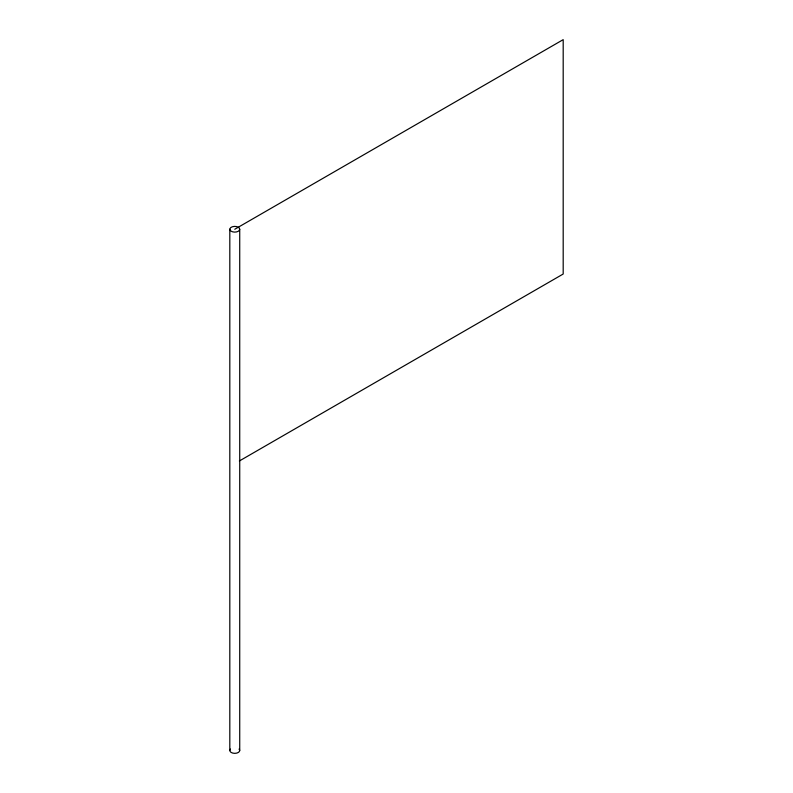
<?xml version="1.0" encoding="UTF-8"?>
<svg xmlns="http://www.w3.org/2000/svg" width="793" height="793" viewBox="0 0 793 793"><rect width="100%" height="100%" fill="white"/><g stroke="black" fill="none" stroke-linecap="round" stroke-linejoin="round"><path stroke-width="1.19" d="M234.768 229.256L563.189 39.65L563.189 274.021L239.347 460.991M239.724 229.256A4.956 2.865 0 0 1 232.29 231.734A4.956 2.865 0 0 1 232.29 226.778A4.956 2.865 0 0 1 239.724 229.256L239.724 750.485M229.811 229.256L229.811 750.485M239.06 749.058A4.956 2.865 0 0 1 234.768 753.35A4.956 2.865 0 0 1 230.476 749.058"/></g></svg>
